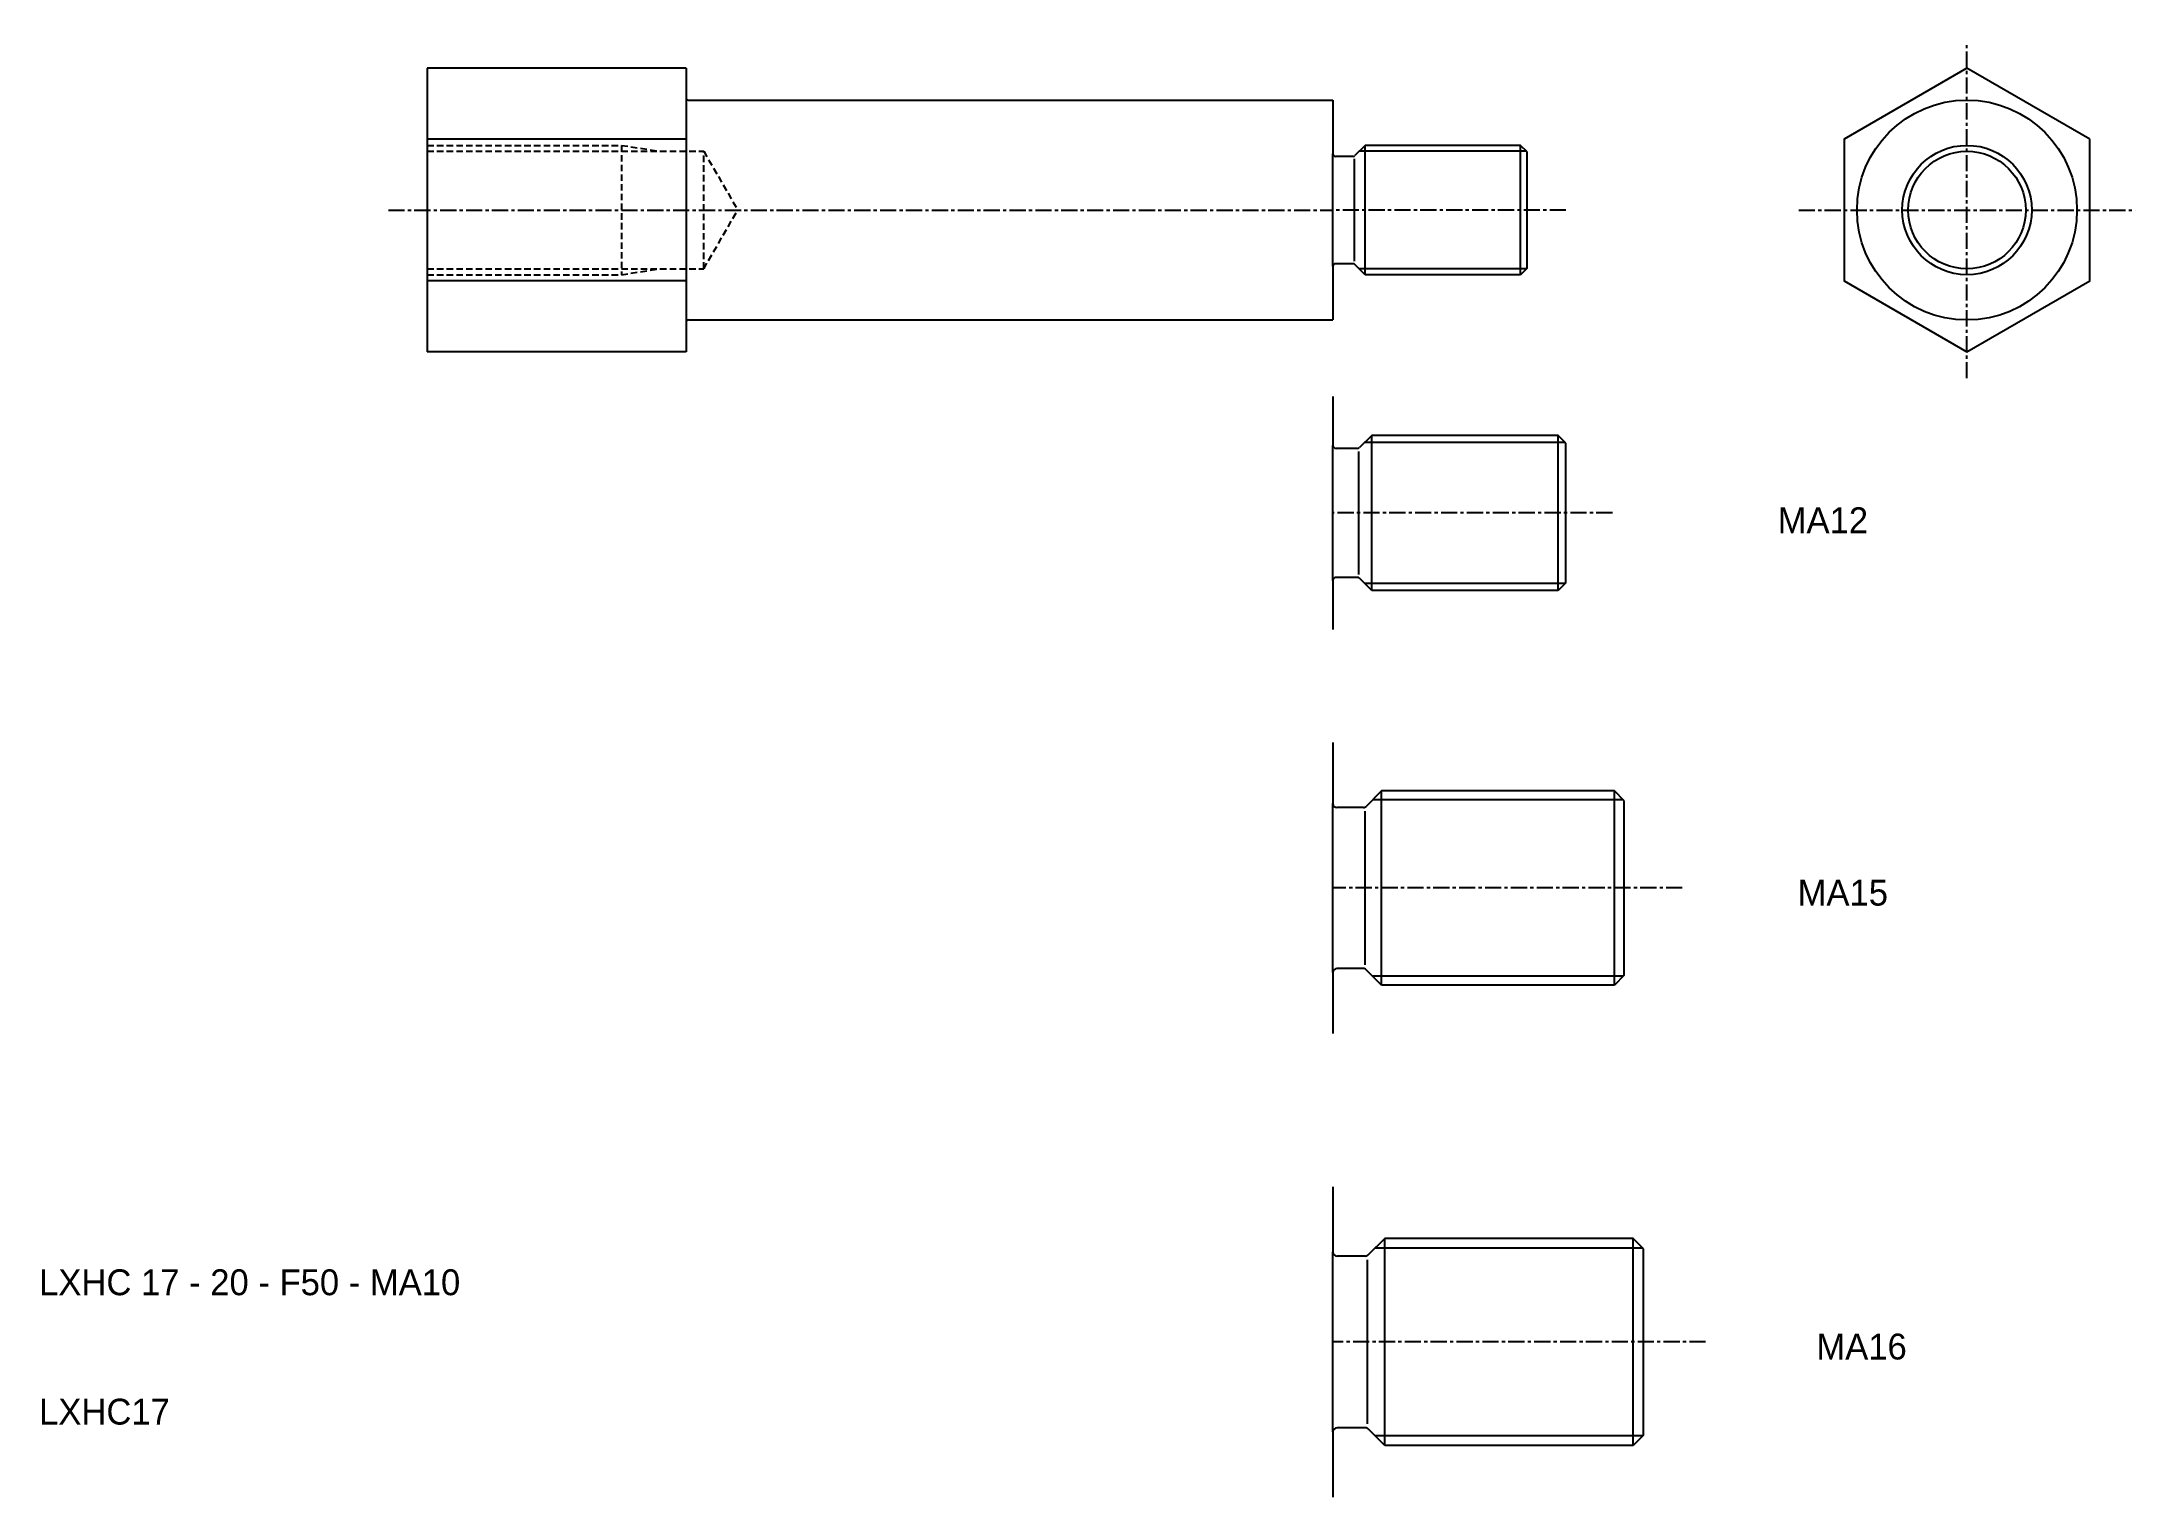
# Model space of a CAD drawing. Extents: x 103 to 265, y -42 to 71.
import ezdxf

# ---------------------------------------------------------------- set-up
doc = ezdxf.new("R2010")
doc.units = 0
doc.linetypes.add('CENTER', pattern=[2, 1.25, -0.25, 0.25, -0.25])
doc.linetypes.add('DASHED', pattern=[0.75, 0.5, -0.25])
doc.layers.get('0').update_dxf_attribs({"linetype": 'CONTINUOUS'})
doc.layers.add('CENTER', color=1, linetype='CENTER')

msp = doc.modelspace()

# ---------------------------------------------------------------- linework, layer by layer
at = {"color": 7, "linetype": 'CONTINUOUS'}
for p, q in [((133.04, 68.72), (133.04, 46.78)), ((153.04, 68.72), (133.04, 68.72)), ((153.04, 68.72), (153.04, 46.78)), ((153.04, 67.55), (153.04, 65.45)), ((153.24, 66.25), (203.04, 66.25)), ((203.04, 66.25), (203.04, 62.1)), ((153.04, 63.24), (133.04, 63.24)), ((203.04, 53.4), (203.04, 62.1)), ((204.6, 61.9), (203.24, 61.9)), ((204.68, 61.72), (204.68, 53.79)), ((205.54, 62.75), (204.74, 61.96)), ((217.54, 62.75), (205.54, 62.75)), ((205.54, 52.75), (205.54, 62.75)), ((217.54, 52.75), (217.54, 62.75)), ((218.04, 62.25), (217.54, 62.75)), ((218.04, 53.25), (218.04, 62.25)), ((203.04, 53.4), (203.04, 49.25)), ((204.6, 53.6), (203.24, 53.6)), ((205.54, 52.75), (204.74, 53.54)), ((153.04, 52.27), (133.04, 52.27)), ((217.54, 52.75), (205.54, 52.75)), ((218.04, 53.25), (217.54, 52.75)), ((153.04, 50.05), (153.04, 47.95)), ((153.24, 49.25), (203.04, 49.25)), ((153.04, 46.78), (133.04, 46.78)), ((203.04, 43.33), (203.04, 39.55)), ((203.04, 29.11), (203.04, 39.55)), ((204.92, 39.31), (203.28, 39.31)), ((205.01, 39.09), (205.01, 29.57)), ((206.04, 40.33), (205.09, 39.38)), ((206.04, 28.33), (206.04, 40.33)), ((220.44, 40.33), (206.04, 40.33)), ((221.04, 39.73), (220.44, 40.33)), ((220.44, 28.33), (220.44, 40.33)), ((221.04, 28.93), (221.04, 39.73)), ((204.92, 29.35), (203.28, 29.35)), ((206.04, 28.33), (205.09, 29.28)), ((203.04, 29.11), (203.04, 25.33)), ((220.44, 28.33), (206.04, 28.33)), ((221.04, 28.93), (220.44, 28.33)), ((203.04, 16.59), (203.04, 11.86)), ((203.04, -1.19), (203.04, 11.86)), ((205.39, 11.56), (203.34, 11.56)), ((206.79, 12.84), (205.6, 11.65)), ((206.79, -2.16), (206.79, 12.84)), ((224.79, 12.84), (206.79, 12.84)), ((225.54, 12.09), (224.79, 12.84)), ((224.79, -2.16), (224.79, 12.84)), ((225.54, -1.41), (225.54, 12.09)), ((205.5, 11.28), (205.5, -0.61)), ((203.04, -1.19), (203.04, -5.91)), ((205.39, -0.89), (203.34, -0.89)), ((206.79, -2.16), (205.6, -0.98)), ((225.54, -1.41), (224.79, -2.16)), ((224.79, -2.16), (206.79, -2.16)), ((203.04, -17.75), (203.04, -22.79)), ((207.04, -21.75), (205.77, -23.02)), ((226.24, -21.75), (207.04, -21.75)), ((207.04, -37.75), (207.04, -21.75)), ((226.24, -37.75), (226.24, -21.75)), ((227.04, -22.55), (226.24, -21.75)), ((227.04, -36.95), (227.04, -22.55)), ((203.04, -36.71), (203.04, -22.79)), ((205.54, -23.11), (203.36, -23.11)), ((205.67, -23.41), (205.67, -36.09)), ((203.04, -36.71), (203.04, -41.75)), ((205.54, -36.39), (203.36, -36.39)), ((207.04, -37.75), (205.77, -36.48)), ((227.04, -36.95), (226.24, -37.75)), ((226.24, -37.75), (207.04, -37.75))]:
    msp.add_line(p, q, dxfattribs=at)
at = {"color": 3, "linetype": 'DASHED'}
for p, q in [((133.04, 62.75), (148.04, 62.75)), ((133.04, 62.29), (154.41, 62.29)), ((148.04, 62.75), (151.04, 62.29)), ((148.04, 62.75), (148.04, 52.75)), ((154.41, 53.21), (154.41, 62.29)), ((154.41, 62.29), (157.04, 57.75)), ((154.41, 53.21), (157.04, 57.75)), ((133.04, 53.21), (154.41, 53.21)), ((133.04, 52.75), (148.04, 52.75)), ((148.04, 52.75), (151.04, 53.21))]:
    msp.add_line(p, q, dxfattribs=at)
at = {"color": 3, "linetype": 'CONTINUOUS'}
for p, q in [((218, 62.29), (205.08, 62.29)), ((218, 53.21), (205.08, 53.21)), ((220.99, 39.78), (205.48, 39.78)), ((220.99, 28.88), (205.48, 28.88)), ((225.48, 12.15), (206.1, 12.15)), ((225.48, -1.47), (206.1, -1.47)), ((226.97, -22.49), (206.3, -22.49)), ((226.97, -37.01), (206.3, -37.01))]:
    msp.add_line(p, q, dxfattribs=at)
at = {"color": 7, "linetype": 'CONTINUOUS'}
msp.add_lwpolyline([(261.54, 63.24), (252.04, 68.72), (242.54, 63.24), (242.54, 52.27), (252.04, 46.78), (261.54, 52.27)], close=True, dxfattribs=at)
for radius in [8.5, 5]:
    msp.add_circle((252.04, 57.75), radius, dxfattribs=at)
at = {"color": 3, "linetype": 'CONTINUOUS'}
msp.add_circle((252.04, 57.75), 4.54, dxfattribs=at)
at = {"color": 7, "linetype": 'CONTINUOUS'}
for centre, radius, start, end in [((153.24, 66.45), 0.2, 180, 270), ((203.24, 62.1), 0.2, 180, 270), ((204.6, 62.1), 0.2, 270, 315), ((203.24, 53.4), 0.2, 90, 180), ((204.6, 53.4), 0.2, 45, 90), ((153.24, 49.05), 0.2, 90, 180), ((203.28, 39.55), 0.24, 180, 270), ((204.92, 39.55), 0.24, 270, 315), ((203.28, 29.11), 0.24, 90, 180), ((204.92, 29.11), 0.24, 45, 90), ((203.34, 11.86), 0.3, 180, 270), ((205.39, 11.86), 0.3, 270, 315), ((203.34, -1.19), 0.3, 90, 180), ((205.39, -1.19), 0.3, 45, 90), ((203.36, -22.79), 0.32, 180, 270), ((205.54, -22.79), 0.32, 270, 315), ((203.36, -36.71), 0.32, 90, 180), ((205.54, -36.71), 0.32, 45, 90)]:
    msp.add_arc(centre, radius, start, end, dxfattribs=at)
at = {"layer": 'CENTER', "color": 1, "linetype": 'CENTER'}
for p, q in [((252.04, 44.75), (252.04, 70.75)), ((130.04, 57.75), (203.04, 57.75)), ((221.04, 57.75), (203.04, 57.75)), ((239.04, 57.75), (265.04, 57.75)), ((224.64, 34.33), (203.04, 34.33)), ((230.04, 5.34), (203.04, 5.34)), ((231.84, -29.75), (203.04, -29.75))]:
    msp.add_line(p, q, dxfattribs=at)

# ---------------------------------------------------------------- texts
at = {"color": 7, "linetype": 'CONTINUOUS'}
for s, p in [('MA12', (237.41, 32.77)), ('MA15', (238.95, 3.98)), ('LXHC 17 - 20 - F50 - MA10', (103.04, -26.14)), ('MA16', (240.4, -31.11)), ('LXHC17', (103.04, -36.14))]:
    msp.add_text(s, height=2, dxfattribs=at).set_placement(p)

doc.saveas('drawing.dxf')
